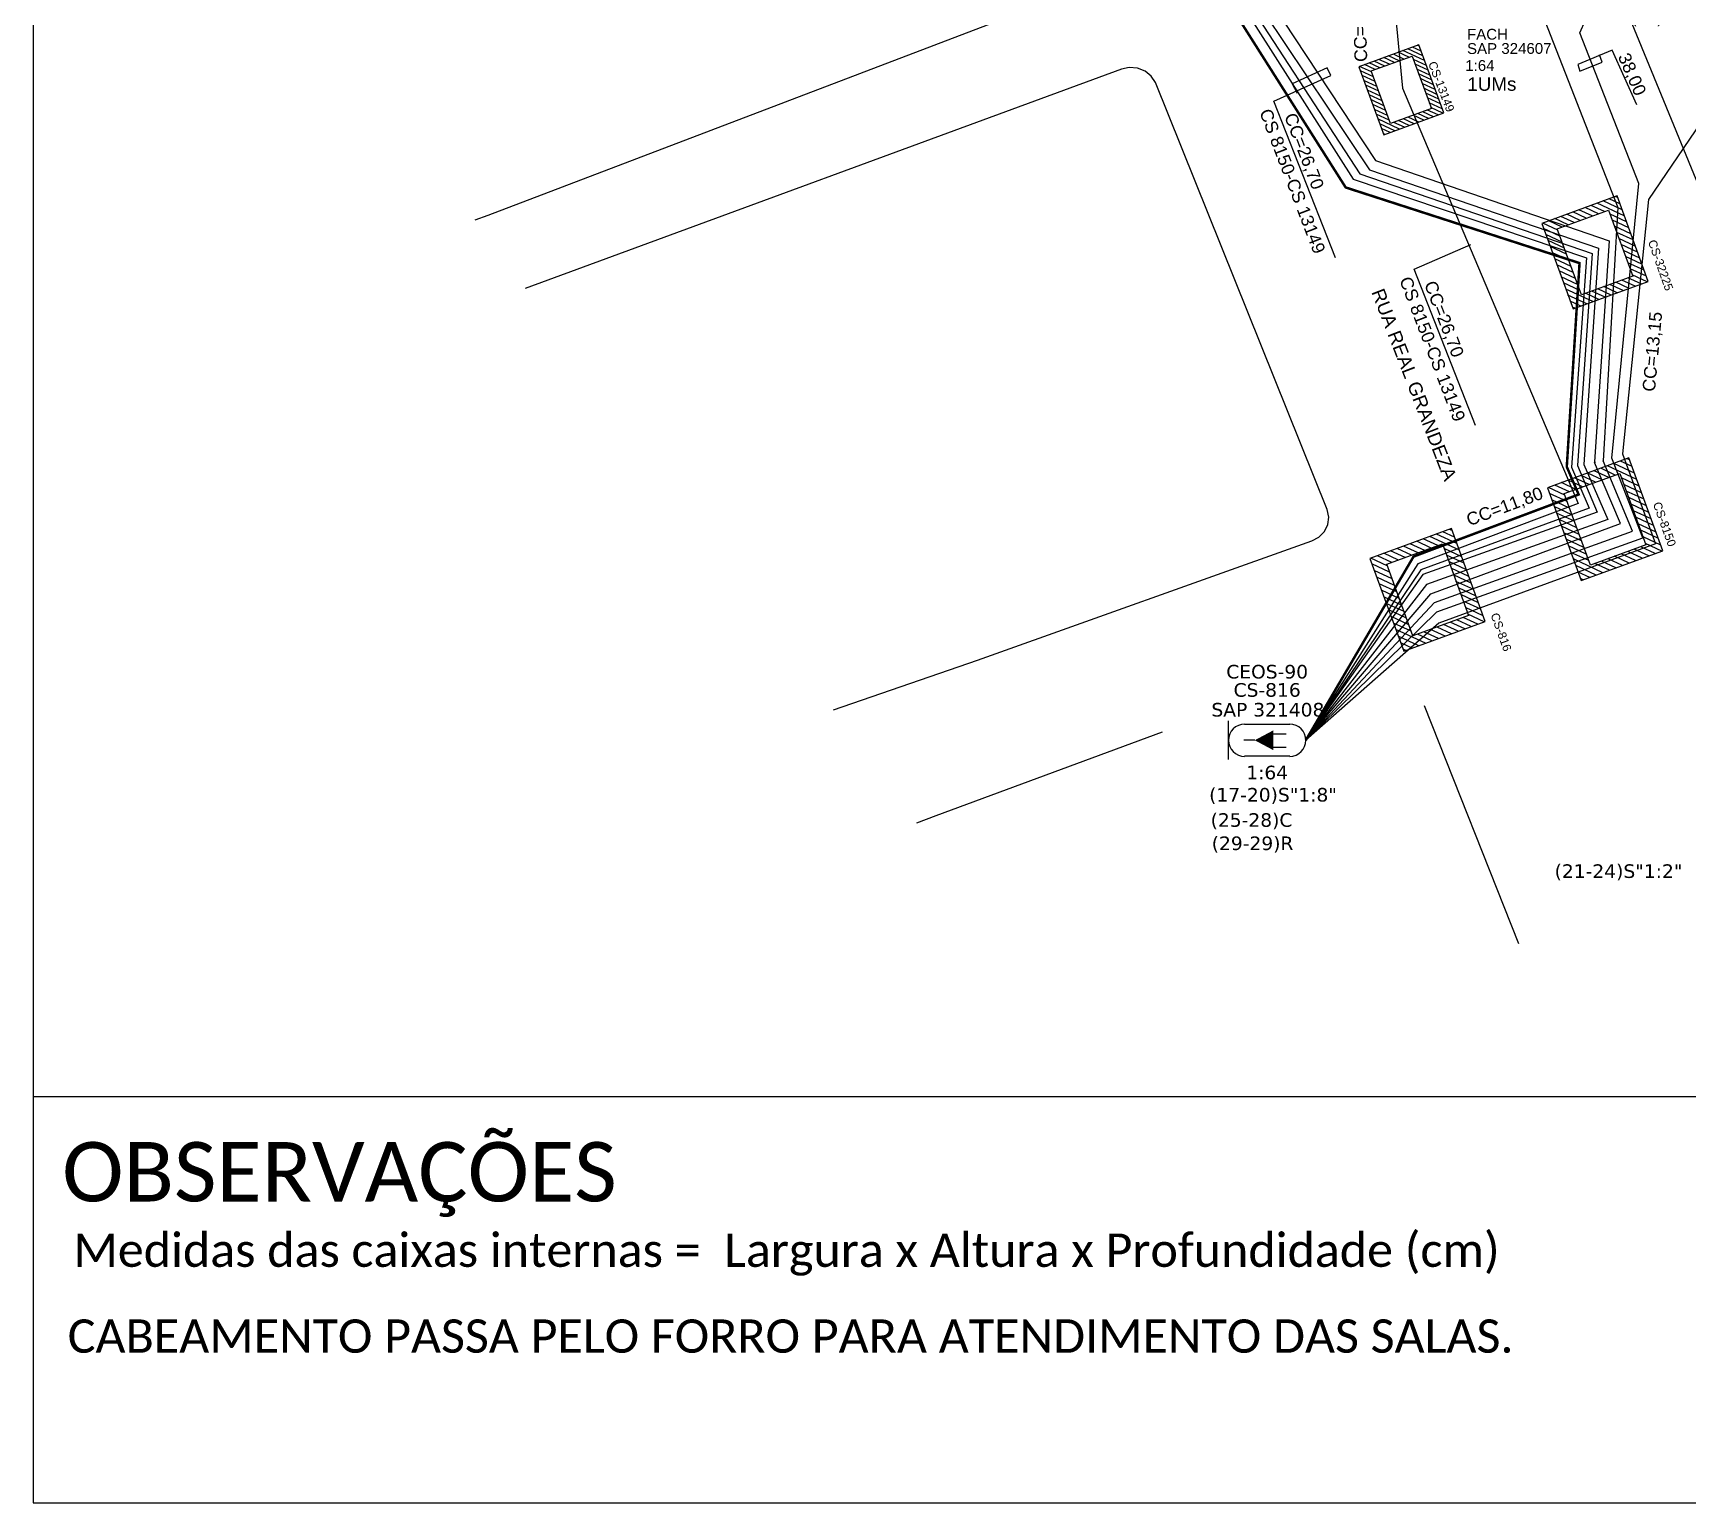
# Model space of a CAD drawing. Extents: x -89 to 749, y 705 to 1299.
# Drawn here: x -89.3 to 109.2, y 705 to 881.3 of the extents above; entities that cross this region are included whole.
import ezdxf
from ezdxf.enums import TextEntityAlignment as Align

# ---------------------------------------------------------------- set-up
doc = ezdxf.new("R2010")
doc.units = 0
for name, color, linetype in [('10.1-Caixas Subterrâneas', 5, 'Continuous'), ('20.4-CEOS', 1, 'Continuous'), ('CAP a instalar', 1, 'Continuous'), ('QUADRA', 7, 'Continuous')]:
    doc.layers.add(name, color=color, linetype=linetype)
doc.layers.add("20.0-LEGENDA DOS CDO'S", color=1, linetype='Continuous', lineweight=0)
doc.layers.add('Segmento Logradouro Texto', color=7, linetype='Continuous', lineweight=0)
doc.styles.add('ARIAL', font='arial.ttf')
doc.styles.add('DIGICADE', font='arial.ttf')
doc.styles.add('siredit', font='verdana.ttf')
doc.styles.add('WMF-Calibri0', font='calibri.ttf')
doc.linetypes.add('FENCELINE1', pattern='A,0.25,-0.1,[133,ltypeshp.shx,S=0.1,R=0,X=-0.1,Y=0],-0.1,1', length=1.45)

# ---------------------------------------------------------------- blocks, each defined once
blk = doc.blocks.new('*U73')
at = {"layer": '20.4-CEOS', "color": 7, "style": 'siredit'}
for tag, p in [('FIBRAS_SPLITTER', (0, 0)), ('FIBRAS_TOP_C', (0, -4.13)), ('RESERVA_FINAIS', (0, -5.46))]:
    blk.add_attdef(tag, p, '', height=1.01, dxfattribs=at)
for tag, p, flags in [('ID_ATIVIDADE', (0, -6.77), 3), ('FATOR', (0, -8.09), 1), ('QTDE', (0, -9.4), 1), ('FID', (0, -10.71), 1)]:
    blk.add_attdef(tag, p, '', height=1.01, dxfattribs=dict(at, flags=flags))
blk = doc.blocks.new('*U75')
at = {"layer": '20.4-CEOS', "color": 7, "style": 'siredit'}
blk.add_attdef('FIBRAS_SPLITTER', (0, 0), '', height=1.01, dxfattribs=at)
for tag, p, flags in [('ID_ATIVIDADE', (0, -1.48), 3), ('FATOR', (0, -2.79), 1), ('QTDE', (0, -4.11), 1), ('FID', (0, -5.42), 1)]:
    blk.add_attdef(tag, p, '', height=1.01, dxfattribs=dict(at, flags=flags))
blk = doc.blocks.new('Inst CDOE-8 CAIXA DIST OPT CDOE 48F_8D C_SPL OPTAP')
at = {"layer": "20.0-LEGENDA DOS CDO'S", "color": 0}
for tag, p, style, flags in [('ID_ATIVIDADE', (0.12, 6.47), 'ARIAL', 3), ('FATOR', (7.92, 6.47), 'ARIAL', 1), ('QTDE', (0.23, -0.97), 'DIGICADE', 3)]:
    blk.add_attdef(tag, p, '', height=0.8, rotation=0.118, dxfattribs=dict(at, style=style, flags=flags))
at = {"layer": "20.0-LEGENDA DOS CDO'S", "color": 0, "style": 'ARIAL'}
for tag, p, height in [('FID', (0.12, 5.25), 0.8), ('SAP', (0.12, 2.96), 0.8), ('CORDOALHA', (0.12, 4.02), 0.8), ('1:XX', (-0.01, 1.7), 0.8), ('UMS', (0.14, 0.22), 1)]:
    blk.add_attdef(tag, p, '', height=height, rotation=0.118, dxfattribs=at)
blk.add_attdef('FIBRAS_UTILIZADAS', text='', height=0.8, rotation=0.118, dxfattribs=at).set_placement((13.48, 5.26), align=Align.CENTER)

msp = doc.modelspace()

# ---------------------------------------------------------------- linework, layer by layer
msp.add_lwpolyline([(-89.32, 705.02), (749.25, 705.02), (749.25, 1299.02), (-89.32, 1299.02), (-89.32, 705.02)])
at = {"color": 7}
msp.add_lwpolyline([(-89.24, 753.78), (237.71, 753.78)], dxfattribs=at)
at = {"layer": '10.1-Caixas Subterrâneas', "color": 30, "linetype": 'Continuous'}
for p, q in [((76.9, 879.9), (69.71, 877.27)), ((77.39, 878.58), (75.58, 879.42)), ((77.18, 879.15), (76.16, 879.63)), ((76.97, 879.73), (76.73, 879.84)), ((79.89, 871.73), (76.9, 879.9)), ((71.65, 876.92), (70.38, 877.52)), ((72.23, 877.14), (70.96, 877.73)), ((71.2, 876.76), (76.1, 878.55)), ((72.81, 877.35), (71.53, 877.94)), ((73.39, 877.56), (72.11, 878.15)), ((73.97, 877.77), (72.69, 878.36)), ((74.54, 877.98), (73.27, 878.57)), ((75.12, 878.19), (73.85, 878.78)), ((75.7, 878.4), (74.42, 879)), ((77.6, 878), (75, 879.21)), ((75.88, 877.88), (75.88, 877.88)), ((76.1, 878.55), (78.41, 872.25)), ((77.81, 877.42), (76.25, 878.15)), ((78.02, 876.84), (76.46, 877.57)), ((69.71, 877.27), (72.7, 869.1)), ((71.24, 876.64), (69.8, 877.31)), ((71.45, 876.06), (69.89, 876.78)), ((71.67, 875.48), (70.1, 876.21)), ((71.88, 874.9), (70.31, 875.63)), ((73.5, 870.45), (71.2, 876.76)), ((78.23, 876.27), (76.67, 876.99)), ((78.44, 875.69), (76.88, 876.41)), ((78.66, 875.11), (77.09, 875.84)), ((72.09, 874.32), (70.53, 875.05)), ((72.3, 873.75), (70.74, 874.47)), ((72.51, 873.17), (70.95, 873.89)), ((78.87, 874.53), (77.3, 875.26)), ((79.08, 873.95), (77.52, 874.68)), ((79.29, 873.38), (77.73, 874.1)), ((79.5, 872.8), (77.94, 873.52)), ((72.72, 872.59), (71.16, 873.32)), ((72.93, 872.01), (71.37, 872.74)), ((73.14, 871.44), (71.58, 872.16)), ((73.35, 870.86), (71.79, 871.58)), ((72.7, 869.1), (79.89, 871.73)), ((78.41, 872.25), (73.5, 870.45)), ((77.49, 870.85), (76.22, 871.45)), ((78.07, 871.07), (76.79, 871.66)), ((78.65, 871.28), (77.37, 871.87)), ((79.23, 871.49), (77.95, 872.08)), ((79.71, 872.22), (78.15, 872.95)), ((79.8, 871.7), (78.36, 872.37)), ((74.6, 869.8), (72, 871.01)), ((74.02, 869.59), (72.22, 870.43)), ((73.45, 869.38), (72.43, 869.85)), ((75.18, 870.01), (73.91, 870.6)), ((75.76, 870.22), (74.48, 870.81)), ((76.34, 870.43), (75.06, 871.02)), ((76.91, 870.64), (75.64, 871.24)), ((72.87, 869.16), (72.64, 869.27)), ((100.68, 861.78), (91.65, 858.48)), ((100.75, 861.57), (100.46, 861.7)), ((104.42, 851.52), (100.68, 861.78)), ((93.51, 857.83), (99.67, 860.08)), ((96.26, 858.84), (94.66, 859.58)), ((96.99, 859.1), (95.38, 859.85)), ((97.71, 859.37), (96.11, 860.11)), ((98.44, 859.63), (96.84, 860.38)), ((99.16, 859.9), (97.56, 860.64)), ((101.55, 859.39), (98.29, 860.91)), ((101.28, 860.12), (99.01, 861.17)), ((99.67, 860.08), (102.56, 852.17)), ((101.02, 860.84), (99.74, 861.44)), ((101.81, 858.67), (99.85, 859.58)), ((91.65, 858.48), (95.4, 848.22)), ((93.57, 857.68), (91.76, 858.52)), ((93.83, 856.95), (91.87, 857.87)), ((94.09, 858.04), (92.48, 858.79)), ((94.81, 858.31), (93.21, 859.05)), ((96.4, 849.92), (93.51, 857.83)), ((95.54, 858.57), (93.93, 859.32)), ((99.4, 859.24), (99.4, 859.24)), ((102.08, 857.94), (100.12, 858.85)), ((102.34, 857.21), (100.38, 858.13)), ((94.1, 856.23), (92.14, 857.14)), ((94.36, 855.5), (92.4, 856.41)), ((94.63, 854.78), (92.67, 855.69)), ((102.61, 856.49), (100.65, 857.4)), ((102.87, 855.76), (100.91, 856.67)), ((103.14, 855.04), (101.18, 855.95)), ((94.89, 854.05), (92.93, 854.96)), ((95.16, 853.33), (93.2, 854.24)), ((103.4, 854.31), (101.44, 855.22)), ((103.67, 853.59), (101.71, 854.5)), ((103.93, 852.86), (101.97, 853.77)), ((95.42, 852.6), (93.46, 853.51)), ((95.69, 851.88), (93.73, 852.79)), ((95.95, 851.15), (93.99, 852.06)), ((102.56, 852.17), (96.4, 849.92)), ((102.86, 850.95), (101.26, 851.69)), ((103.59, 851.22), (101.99, 851.96)), ((104.2, 852.14), (102.24, 853.05)), ((104.31, 851.48), (102.5, 852.32)), ((96.22, 850.43), (94.26, 851.34)), ((97.79, 849.1), (94.52, 850.61)), ((97.06, 848.83), (94.79, 849.89)), ((95.4, 848.22), (104.42, 851.52)), ((98.51, 849.36), (96.91, 850.1)), ((99.24, 849.63), (97.64, 850.37)), ((99.96, 849.89), (98.36, 850.63)), ((100.69, 850.16), (99.09, 850.9)), ((101.41, 850.42), (99.81, 851.16)), ((102.14, 850.69), (100.54, 851.43)), ((96.33, 848.56), (95.05, 849.16)), ((95.61, 848.3), (95.32, 848.44)), ((102.11, 830.35), (92.32, 826.77)), ((102.48, 829.33), (101.09, 829.97)), ((102.2, 830.11), (101.88, 830.26)), ((106.17, 819.22), (102.11, 830.35)), ((94.35, 826.07), (101.02, 828.5)), ((97.33, 827.15), (95.59, 827.96)), ((98.11, 827.44), (96.38, 828.25)), ((98.9, 827.73), (97.16, 828.54)), ((99.68, 828.02), (97.95, 828.82)), ((100.47, 828.3), (98.73, 829.11)), ((103.06, 827.76), (99.52, 829.4)), ((102.77, 828.54), (100.31, 829.69)), ((101.02, 828.5), (104.15, 819.93)), ((103.34, 826.97), (101.22, 827.96)), ((92.32, 826.77), (96.39, 815.65)), ((94.41, 825.9), (92.44, 826.81)), ((94.69, 825.11), (92.57, 826.1)), ((94.97, 826.29), (93.23, 827.1)), ((95.75, 826.58), (94.02, 827.39)), ((97.48, 817.49), (94.35, 826.07)), ((96.54, 826.87), (94.8, 827.67)), ((100.72, 827.59), (100.72, 827.59)), ((103.63, 826.18), (101.51, 827.17)), ((103.92, 825.4), (101.79, 826.38)), ((94.98, 824.33), (92.86, 825.32)), ((95.27, 823.54), (93.14, 824.53)), ((104.21, 824.61), (102.08, 825.6)), ((104.49, 823.82), (102.37, 824.81)), ((104.78, 823.04), (102.66, 824.02)), ((80.82, 821.87), (71.03, 818.29)), ((80.9, 821.64), (80.59, 821.78)), ((84.88, 810.75), (80.82, 821.87)), ((95.56, 822.75), (93.43, 823.74)), ((95.84, 821.97), (93.72, 822.96)), ((96.13, 821.18), (94, 822.17)), ((105.07, 822.25), (102.94, 823.24)), ((105.36, 821.46), (103.23, 822.45)), ((73.05, 817.59), (79.73, 820.03)), ((77.61, 819.25), (75.87, 820.06)), ((78.39, 819.54), (76.66, 820.35)), ((79.18, 819.83), (77.44, 820.64)), ((81.77, 819.28), (78.23, 820.92)), ((81.48, 820.07), (79.02, 821.21)), ((79.73, 820.03), (82.86, 811.45)), ((81.19, 820.85), (79.8, 821.5)), ((96.42, 820.4), (94.29, 821.38)), ((96.71, 819.61), (94.58, 820.6)), ((96.99, 818.82), (94.87, 819.81)), ((104.15, 819.93), (97.48, 817.49)), ((105.64, 820.68), (103.52, 821.67)), ((105.93, 819.89), (103.8, 820.88)), ((106.06, 819.18), (104.09, 820.09)), ((71.03, 818.29), (75.1, 807.17)), ((73.12, 817.42), (71.15, 818.34)), ((73.68, 817.82), (71.94, 818.62)), ((74.46, 818.1), (72.72, 818.91)), ((75.25, 818.39), (73.51, 819.2)), ((76.03, 818.68), (74.3, 819.49)), ((76.82, 818.97), (75.08, 819.77)), ((79.43, 819.11), (79.43, 819.11)), ((82.05, 818.49), (79.93, 819.48)), ((82.34, 817.71), (80.21, 818.69)), ((82.63, 816.92), (80.5, 817.91)), ((97.28, 818.04), (95.15, 819.02)), ((98.98, 816.59), (95.44, 818.24)), ((96.39, 815.65), (106.17, 819.22)), ((100.55, 817.17), (98.82, 817.98)), ((101.34, 817.46), (99.6, 818.26)), ((102.12, 817.74), (100.39, 818.55)), ((102.91, 818.03), (101.18, 818.84)), ((103.7, 818.32), (101.96, 819.12)), ((104.48, 818.61), (102.75, 819.41)), ((105.27, 818.89), (103.53, 819.7)), ((73.4, 816.64), (71.28, 817.63)), ((73.69, 815.85), (71.56, 816.84)), ((73.98, 815.06), (71.85, 816.05)), ((76.19, 809.01), (73.05, 817.59)), ((82.92, 816.13), (80.79, 817.12)), ((83.2, 815.35), (81.08, 816.34)), ((98.19, 816.31), (95.73, 817.45)), ((97.41, 816.02), (96.02, 816.66)), ((96.62, 815.73), (96.3, 815.88)), ((99.76, 816.88), (98.03, 817.69)), ((74.26, 814.28), (72.14, 815.27)), ((74.55, 813.49), (72.43, 814.48)), ((83.49, 814.56), (81.36, 815.55)), ((83.78, 813.77), (81.65, 814.76)), ((84.06, 812.99), (81.94, 813.98)), ((74.84, 812.71), (72.71, 813.69)), ((75.13, 811.92), (73, 812.91)), ((75.41, 811.13), (73.29, 812.12)), ((84.35, 812.2), (82.23, 813.19)), ((84.64, 811.42), (82.51, 812.4)), ((75.7, 810.35), (73.58, 811.33)), ((75.99, 809.56), (73.86, 810.55)), ((75.1, 807.17), (84.88, 810.75)), ((82.86, 811.45), (76.19, 809.01)), ((80.83, 809.27), (79.1, 810.07)), ((81.62, 809.56), (79.88, 810.36)), ((82.41, 809.84), (80.67, 810.65)), ((83.19, 810.13), (81.46, 810.94)), ((83.98, 810.42), (82.24, 811.22)), ((84.76, 810.7), (82.8, 811.62)), ((77.69, 808.12), (74.15, 809.76)), ((76.9, 807.83), (74.44, 808.98)), ((76.11, 807.54), (74.73, 808.19)), ((78.47, 808.41), (76.74, 809.21)), ((79.26, 808.69), (77.52, 809.5)), ((80.05, 808.98), (78.31, 809.79)), ((75.33, 807.26), (75.01, 807.4))]:
    msp.add_line(p, q, dxfattribs=at)
at = {"layer": '10.1-Caixas Subterrâneas', "color": 30}
for points in [[(103.04, 872.7), (100.08, 879.26), (95.96, 877.52), (96.22, 876.72), (98.9, 877.8), (98.56, 878.68)], [(66.92, 854.36), (59.53, 873.12), (66.33, 876.22), (65.9, 877.14), (61.69, 875.2), (62.3, 874.08)], [(83.71, 834.23), (76.33, 852.99), (83.15, 855.93)]]:
    msp.add_lwpolyline(points, dxfattribs=at)
at = {"layer": '20.4-CEOS', "color": 5}
for p, q in [((56.01, 798.42), (61.42, 798.42)), ((61.42, 794.57), (56.01, 794.57))]:
    msp.add_line(p, q, dxfattribs=at)
for points in [[(54.09, 794.17), (54.09, 798.81)], [(57.22, 796.49), (55.92, 796.49)], [(59.35, 797.26), (60.99, 797.26)], [(59.35, 795.65), (60.99, 795.65)]]:
    msp.add_lwpolyline(points, dxfattribs=at)
msp.add_lwpolyline([(57.22, 796.49, 0, 2.38, 0), (59.45, 796.49, 2.38, 2.38, 0)], format="xyseb", dxfattribs=at)
for centre, start, end in [((56.01, 796.49), 90, 270), ((61.42, 796.49), 270, 90)]:
    msp.add_arc(centre, 1.93, start, end, dxfattribs=at)
at = {"layer": 'CAP a instalar', "color": 7, "linetype": 'FENCELINE1', "ltscale": 5}
for points in [[(37.66, 1002.61), (31.13, 1000.31), (73.02, 894.7), (74.95, 874.68), (74.95, 874.68)], [(45.66, 999.64), (54.97, 970.75), (82.43, 895.87), (87.79, 893.66), (100.79, 860.37), (99.01, 830.01), (99.01, 830.01)], [(45.55, 911.22), (45.55, 911.22), (54.58, 887.83), (54.58, 887.83), (69.84, 864.44), (97.68, 854.87), (95.95, 829.45), (98.3, 823.86), (77.39, 816.39), (63.34, 796.49)], [(44.82, 911.03), (44.82, 911.03), (53.84, 887.64), (53.84, 887.64), (69.04, 863.78), (97.03, 854.36), (95.21, 829.26), (97.34, 824.33), (77.14, 816.95), (63.34, 796.49)], [(63.34, 796.49), (79.08, 811.91), (103.79, 820.77), (100.06, 830.34), (103.3, 863.28), (96.22, 881.35), (97.56, 884.36)], [(74.95, 874.68), (96.03, 824.89)], [(63.34, 796.49), (78.8, 813.02), (102.54, 821.56), (99.01, 830.01)], [(96.03, 824.89), (96.03, 824.89), (76.77, 817.63), (63.34, 796.49)]]:
    msp.add_lwpolyline(points, dxfattribs=at)
at = {"layer": 'CAP a instalar', "color": 8, "linetype": 'FENCELINE1', "ltscale": 5}
for points in [[(-17.93, 978.31), (-9.28, 978.31), (15.93, 987.46), (33.32, 945.74), (47.84, 911.41), (56.49, 888.81), (59.28, 884.87), (71.7, 866.01), (99.75, 856.39), (97.97, 829.87), (98.04, 829.76)], [(46.22, 911.78), (46.83, 910.69), (55.37, 887.92), (58.4, 883.68), (70.98, 864.89), (98.45, 855.52), (96.71, 829.57), (99.59, 822.96), (77.81, 815.19), (63.34, 796.49)], [(124.54, 881.27), (115.63, 877.83), (104.44, 861.35), (101.33, 830.83), (105.28, 820.04), (79.3, 810.52), (63.34, 796.49)], [(63.34, 796.49), (63.34, 796.49), (78.34, 814.04), (101.08, 822.5), (97.97, 829.8)]]:
    msp.add_lwpolyline(points, dxfattribs=at)
at = {"layer": 'CAP a instalar', "color": 1, "linetype": 'FENCELINE1', "ltscale": 5, "const_width": 0.3}
msp.add_lwpolyline([(43.43, 911.57), (52.88, 886.85), (52.88, 886.85), (52.88, 886.85), (68.13, 862.79), (96.18, 853.72), (94.65, 829.28), (96.07, 825.97), (76.27, 818.52), (63.34, 796.49)], dxfattribs=at)
at = {"layer": 'QUADRA', "color": 4}
for points in [[(-36.3, 858.89), (-34.75, 859.45), (36.59, 886.69), (11.05, 950.38), (-12.81, 1009.67)], [(59.34, 999.34), (89.04, 915.06), (119.66, 840.62), (120.16, 839.82), (120.89, 839.21), (121.8, 838.84), (122.78, 838.75), (123.77, 838.93), (175.72, 857.85)], [(6.71, 800.14), (23.98, 806.08), (64.07, 820.42), (64.9, 820.85), (65.57, 821.53), (65.98, 822.35), (66.1, 823.26), (65.9, 824.16), (45.3, 875.36), (44.8, 876.14), (44.07, 876.74), (43.17, 877.1), (42.17, 877.19), (41.22, 876.99), (-30.28, 850.67)], [(6.71, 800.14), (23.98, 806.08), (64.07, 820.42), (64.9, 820.85), (65.57, 821.53), (65.98, 822.35), (66.1, 823.26), (65.9, 824.16), (45.3, 875.36), (44.8, 876.14), (44.07, 876.74), (43.17, 877.1), (42.17, 877.19), (41.22, 876.99), (-30.28, 850.67)], [(88.88, 772.06), (77.6, 800.63)], [(46.11, 797.47), (18.96, 787.41), (16.66, 786.56)]]:
    msp.add_lwpolyline(points, dxfattribs=at)

# ---------------------------------------------------------------- block references
at = {"layer": "20.0-LEGENDA DOS CDO'S", "color": 7, "lineweight": 0, "xscale": 1.615726557500205, "yscale": 1.615726557500205, "zscale": 1.615726557500205}
msp.add_blockref('Inst CDOE-8 CAIXA DIST OPT CDOE 48F_8D C_SPL OPTAP', (82.49, 874.02), dxfattribs=at).add_auto_attribs({'FID': 'BOT-9026', 'CORDOALHA': 'FACH', 'SAP': 'SAP 324607', '1:XX': '1:64', 'UMS': '1UMs', 'FIBRAS_UTILIZADAS': '(8/0)'})
at = {"layer": '20.4-CEOS', "color": 5, "lineweight": 0}
ref = msp.add_blockref('*U73', (51.75, 789.14), dxfattribs=dict(at, xscale=1.615726557500205, yscale=1.615726557500205, zscale=1.615726557500205))
ref.add_attrib('FIBRAS_SPLITTER', '(17-20)S"1:8"', (51.75, 789.14), dxfattribs={"color": 5, "height": 1.6314, "style": 'siredit'})
ref.add_attrib('FIBRAS_TOP_C', '(25-28)C', (51.93, 786.11), dxfattribs={"color": 5, "height": 1.631, "style": 'siredit'})
ref.add_attrib('RESERVA_FINAIS', '(29-29)R', (52.06, 783.32), dxfattribs={"color": 5, "height": 1.631, "style": 'siredit'})
at = {"layer": '20.4-CEOS', "color": 7, "lineweight": 0, "xscale": 1.615726557500205, "yscale": 1.615726557500205, "zscale": 1.615726557500205}
msp.add_blockref('*U75', (93.19, 779.98), dxfattribs=at).add_auto_attribs({'FIBRAS_SPLITTER': '(21-24)S"1:2"'})

# ---------------------------------------------------------------- texts
at = {"color": 7, "style": 'WMF-Calibri0'}
msp.add_text('OBSERVAÇÕES', height=7.1308, dxfattribs=at).set_placement((-85.83, 741.17))
at = {"color": 7, "char_height": 4, "width": 658.8434, "attachment_point": 1, "style": 'WMF-Calibri0'}
for s, insert in [('Medidas das caixas internas =  Largura x Altura x Profundidade (cm)', (-84.48, 737.33)), ('\\C1;CABEAMENTO PASSA PELO FORRO PARA ATENDIMENTO DAS SALAS.', (-85.16, 727.03))]:
    msp.add_mtext(s, dxfattribs=dict(at, insert=insert))
at = {"layer": '10.1-Caixas Subterrâneas', "color": 30, "style": 'ARIAL'}
for s, height, rotation, p in [('CC=1,90', 1.518, 91.7627, (70.72, 877.87)), ('CS-13149', 1.012, 290.8979, (78, 877.68)), ('38,00', 1.518, 293.5645, (100.75, 878.5)), ('CS 8150-CS 13149', 1.5184, 290.9854, (57.75, 871.86)), ('CC=26,70', 1.518, 290.9854, (60.73, 871.36)), ('CS-32225', 1.012, 289.5368, (104.37, 856.3)), ('CS 8150-CS 13149', 1.5184, 290.9854, (74.54, 851.73)), ('CC=26,70', 1.518, 290.9854, (77.52, 851.23)), ('CC=13,15', 1.518, 84.7615, (105.22, 838.24)), ('CC=11,80', 1.518, 20.568, (82.96, 822.15)), ('CS-8150', 1.012, 289.7597, (104.96, 824.86)), ('CS-816', 1.012, 289.7597, (85.49, 811.55))]:
    msp.add_text(s, height=height, rotation=rotation, dxfattribs=at).set_placement(p)
at = {"layer": '20.4-CEOS', "color": 5, "lineweight": 0, "style": 'siredit'}
for s, p in [('CEOS-90', (58.71, 805.53)), ('CS-816', (58.71, 803.34)), ('SAP 321408', (58.8, 800.97)), ('1:64', (58.71, 793.44))]:
    msp.add_text(s, height=1.631, dxfattribs=at).set_placement(p, align=Align.TOP_CENTER)
at = {"layer": 'Segmento Logradouro Texto', "color": 5, "linetype": 'Continuous', "insert": (72.69, 850.84), "char_height": 1.6157, "width": 24.9137, "attachment_point": 1, "rotation": 291.1174, "style": 'DIGICADE'}
for s in ['\\fArial|b0|i0|c0|p34;\\W1.0000000000;\\T1.0000000000;\\o\\lRUA REAL GRANDEZA', '\\o\\l\\fArial|b0|i0|c0|p34;\\T1.0000000000;\\W1.0000000000;RUA REAL GRANDEZA']:
    msp.add_mtext(s, dxfattribs=at)

doc.saveas('drawing.dxf')
